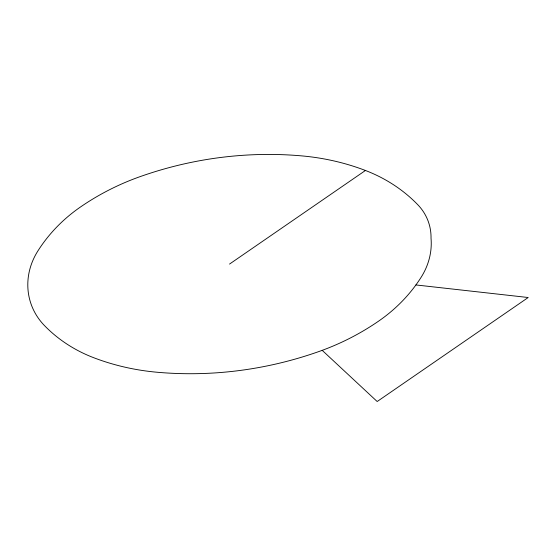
<?xml version="1.0" encoding="UTF-8"?>
<svg xmlns="http://www.w3.org/2000/svg" width="556" height="556" viewBox="0 0 556 556"><rect width="100%" height="100%" fill="white"/><g stroke="black" fill="none" stroke-linecap="round" stroke-linejoin="round"><path stroke-width="0.83" d="M229.524 264.079L365.438 170.477A158.001 142.843 -18 0 1 417.758 204.698A56.656 51.221 -18 0 1 431.032 238.246A70.563 63.794 -18 0 1 421.212 277.145A148.799 134.524 -18 0 1 378.587 321.146A233.04 210.689 -18 0 1 318.977 351.51A352.066 318.296 -18 0 1 157.153 372.249A233.04 210.689 -18 0 1 93.616 357.675A148.799 134.524 -18 0 1 44.341 325.448A70.563 63.794 -18 0 1 37.843 251.013A148.799 134.524 -18 0 1 80.46 207.006A233.04 210.689 -18 0 1 140.077 176.641A352.066 318.296 -18 0 1 301.901 155.902A233.04 210.689 -18 0 1 365.438 170.477M415.916 284.943L528.2 297.516L377.177 401.522L322.202 350.343"/></g></svg>
